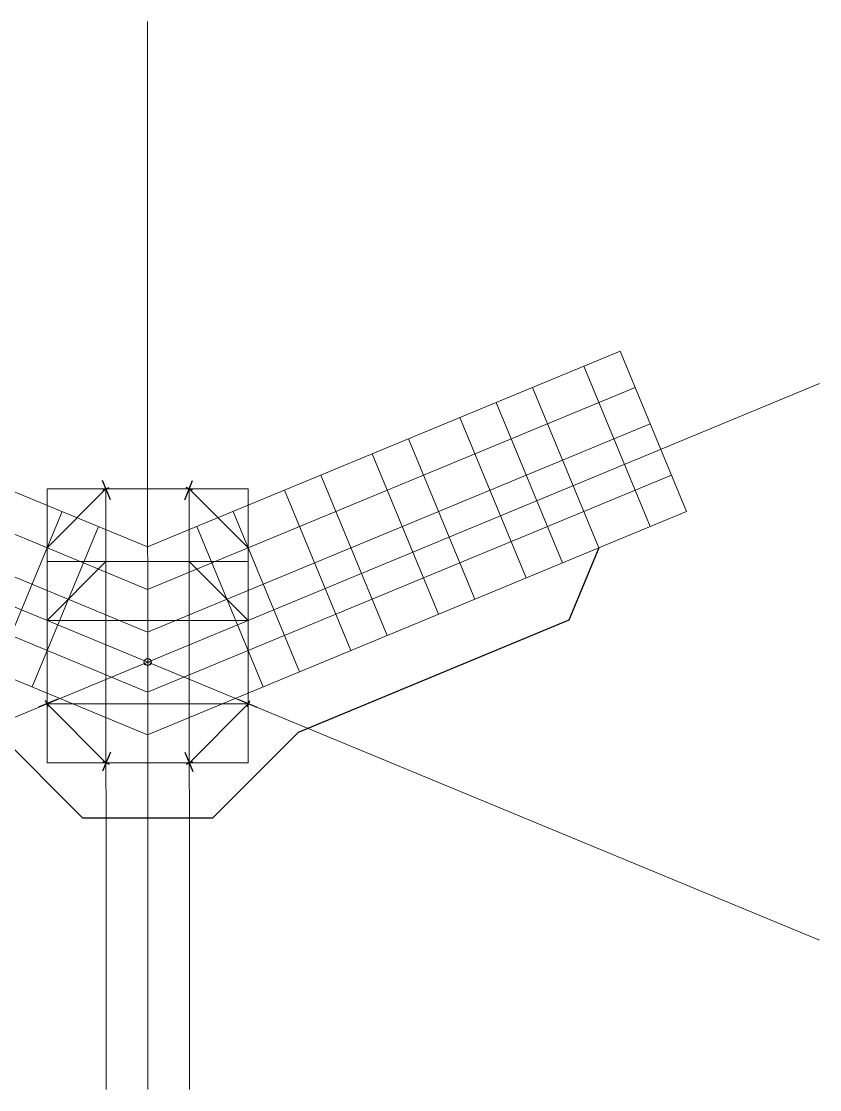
# Model space of a CAD drawing. Header units: inches. Extents: x 2775 to 28360, y 1488 to 9823.
# Drawn here: x 15905 to 17284, y 3978 to 5824 of the extents above; entities that cross this region are included whole.
import ezdxf

# ---------------------------------------------------------------- set-up
doc = ezdxf.new("R2010")
doc.units = ezdxf.units.IN
doc.header["$LTSCALE"] = 0.5
doc.header["$MEASUREMENT"] = 0
doc.linetypes.add('CENTER', pattern=[2, 1.25, -0.25, 0.25, -0.25])
for name, color, linetype, lineweight in [('BALCONY', 3, 'CONTINUOUS', 30), ('GRID', 1, 'CENTER', 20), ('LAYOUT', 6, 'CONTINUOUS', 9)]:
    doc.layers.add(name, color=color, linetype=linetype, lineweight=lineweight)

msp = doc.modelspace()

# ---------------------------------------------------------------- linework, layer by layer
at = {"layer": 'BALCONY', "color": 3, "ltscale": 50}
for p, q in [((16059.13807, 4997.43579), (16045.3146, 5030.6826)), ((16187.27507, 4997.69409), (16200.96439, 5030.99636)), ((16045.79162, 5014.02811), (16056.81798, 5018.59748)), ((16200.55452, 5014.34008), (16189.50982, 5018.86496)), ((16902.90804, 4914.6976), (16850.97367, 4789.25908)), ((15967.8835, 4653.03784), (15934.62966, 4639.23128)), ((16278.80972, 4653.01873), (16312.11891, 4639.34626)), ((15951.28439, 4639.69983), (15946.72063, 4650.72851)), ((16295.46242, 4639.7477), (16299.98172, 4650.79468)), ((15863.4034, 4595.27338), (16011.49694, 4447.22807)), ((16235.026, 4447.26448), (16383.07156, 4595.35828)), ((16059.20904, 4561.6956), (16045.39641, 4528.44429)), ((16187.34612, 4561.47905), (16201.04628, 4528.18124)), ((16045.868, 4545.09894), (16056.89585, 4540.53316)), ((16200.63099, 4544.83738), (16189.58777, 4540.3089)), ((16235.026, 4447.26448), (16011.49694, 4447.22807))]:
    msp.add_line(p, q, dxfattribs=at)
at = {"layer": 'BALCONY', "color": 3, "ltscale": 150}
msp.add_line((16850.97367, 4789.25908), (16383.07156, 4595.35828), dxfattribs=at)
at = {"layer": 'GRID', "color": 6, "linetype": 'Continuous', "lineweight": 30, "ltscale": 50}
msp.add_circle((16123.18453, 4717.05658), 6.00011, dxfattribs=at)
at = {"layer": 'LAYOUT', "color": 1, "ltscale": 150}
for p, q in [((16123.33774, 3978.27519), (16123.03706, 5824.29727)), ((17284.35467, 4236.33242), (14187.70217, 5518.41676)), ((17284.3542, 5198.25003), (14771.0221, 4156.71358))]:
    msp.add_line(p, q, dxfattribs=at)
at = {"layer": 'LAYOUT', "ltscale": 150}
for p, q in [((16123.18499, 4916.05654), (14806.7778, 5461.07897)), ((16123.23784, 4591.59867), (14143.35896, 5411.31341)), ((16123.19697, 4842.54047), (14780.78594, 5398.32907)), ((16123.20894, 4769.02439), (14754.79408, 5335.57917)), ((16123.22587, 4665.11475), (14718.05647, 5246.88673)), ((16939.59796, 5254.38188), (16123.18499, 4916.05656)), ((16965.60005, 5191.63622), (16123.19697, 4842.54048)), ((16991.60214, 5128.89056), (16123.20894, 4769.0244)), ((17028.35422, 5040.20412), (16123.22587, 4665.11474)), ((17054.35631, 4977.45846), (16123.23784, 4591.59866))]:
    msp.add_line(p, q, dxfattribs=at)
at = {"layer": 'LAYOUT', "linetype": 'Continuous', "ltscale": 50}
msp.add_line((16939.59796, 5254.38188), (17054.35631, 4977.45846), dxfattribs=at)
at = {"layer": 'LAYOUT', "ltscale": 50}
for p, q in [((16876.83614, 5228.37309), (16991.59448, 4951.44967)), ((16788.14969, 5191.62101), (16902.90804, 4914.6976)), ((16725.38787, 5165.61222), (16840.14621, 4888.6888)), ((16662.62604, 5139.60343), (16777.38439, 4862.68001)), ((16573.9396, 5102.85136), (16688.69795, 4825.92794)), ((16511.17777, 5076.84257), (16625.93612, 4799.91915)), ((16422.49133, 5040.0905), (16537.24968, 4763.16708)), ((16359.72951, 5014.08171), (16474.48785, 4737.15829)), ((15860.63882, 4700.32064), (15975.30695, 4977.28142)), ((16271.04306, 4977.32963), (16385.80141, 4700.40621)), ((15923.40912, 4674.33229), (16038.07725, 4951.29308)), ((16208.28124, 4951.32084), (16323.03958, 4674.39742))]:
    msp.add_line(p, q, dxfattribs=at)
at = {"layer": 'LAYOUT', "color": 2, "ltscale": 50}
for p, q in [((15949.38578, 4543.21795), (15949.30879, 5015.87766)), ((16051.16866, 5016.30731), (15949.3253, 4914.52728)), ((15949.34544, 5016.29072), (16296.99209, 5016.34735)), ((16297.04515, 4914.58397), (16195.16866, 5016.33076)), ((16297.02838, 5016.34735), (16297.10543, 4543.27459)), ((16051.1891, 4890.88115), (15949.34573, 4789.05638)), ((15949.36588, 4890.80793), (16297.01251, 4890.97781)), ((16297.06539, 4789.11298), (16195.18901, 4890.90447)), ((15949.34573, 4789.05638), (16297.06539, 4789.11298)), ((15949.36919, 4645.02607), (16297.08885, 4645.08285)), ((15949.36919, 4645.02607), (16051.24581, 4543.23455)), ((16195.24573, 4543.25788), (16297.08885, 4645.08285)), ((16297.10543, 4543.27459), (15949.38578, 4543.21795))]:
    msp.add_line(p, q, dxfattribs=at)
at = {"layer": 'LAYOUT', "color": 2, "ltscale": 150}
for p, q in [((16051.33774, 3978.26347), (16051.16866, 5016.30731)), ((16195.33774, 3978.28692), (16195.16866, 5016.33076))]:
    msp.add_line(p, q, dxfattribs=at)

doc.saveas('drawing.dxf')
